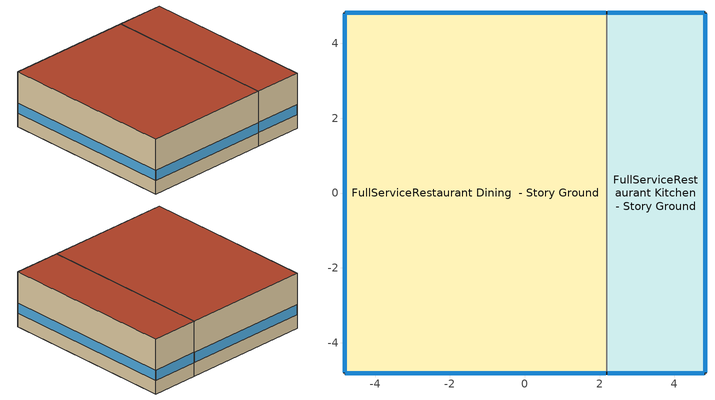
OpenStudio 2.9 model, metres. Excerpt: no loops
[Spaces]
FullServiceRestaurant Dining  - Story Ground
 floor ground: -4.82,-4.82 -4.82,4.82 2.19,4.82 2.19,-4.82 z0
 wall outside: 2.19,4.82 -4.82,4.82 -4.82,-4.82 2.19,-4.82 z0:3.05
 wall to FullServiceRestaurant Kitchen  - Story Ground: 2.19,-4.82 2.19,4.82 z0:3.05
 window: -4.82,4.79 -4.82,-4.79 / 2.16,4.82 -4.79,4.82 / -4.79,-4.82 2.16,-4.82 z0.76:1.31
 roof outside: 2.19,-4.82 2.19,4.82 -4.82,4.82 -4.82,-4.82 z3.05
FullServiceRestaurant Kitchen  - Story Ground
 floor ground: 2.19,-4.82 2.19,4.82 4.82,4.82 4.82,-4.82 z0
 wall outside: 2.19,-4.82 4.82,-4.82 4.82,4.82 2.19,4.82 z0:3.05
 window: 4.79,4.82 2.22,4.82 / 2.22,-4.82 4.79,-4.82 z0.76:1.32; 4.82,-4.79 4.82,4.79 z0.76:1.31
 roof outside: 4.82,-4.82 4.82,4.82 2.19,4.82 2.19,-4.82 z3.05
[Schedule:Day]
Clothing Schedule Summer Clothes: 24, 0, 0.5
FullServiceRestaurant Bldg Occ Sun Day: Yes, 4, 45, 0, 4, 55, 0.00833333, 5, 5, 0.0166667, 5, 15, 0.025, 5, 25, 0.0333333, 5, 35, 0.0416667, 5, 45, 0.05, 5, 55, 0.125, 6, 5, 0.2, 6, 15, 0.275, 6, 25, 0.35, 6, 35, 0.425, 6, 45, 0.5, 7, 15, 0.5, 7, 25, 0.475, 7, 35, 0.45, 7, 45, 0.425, 7, 55, 0.4, 8, 5, 0.375, 8, 15, 0.35, 8, 24, 0.325, 8, 34, 0.3, 8, 44, 0.275, 8, 54, 0.25, 9, 4, 0.225, 9, 14, 0.2, 9, 15, 0.2, 9, 26, 0.2, 9, 36, 0.348485, 9, 46, 0.39697, 9, 56, 0.445455, 10, 6, 0.493939, 10, 7, 0.5, 11, 7, 0.5, 11, 17, 0.466667, 11, 27, 0.433333, 11, 37, 0.4, 11, 47, 0.366667, 11, 57, 0.333333, 12, 7, 0.3, 12, 17, 0.283333, 12, 27, 0.266667, 12, 37, 0.25, 12, 47, 0.233333, 12, 57, 0.216667, 13, 7, 0.2, 13, 17, 0.208333, 13, 27, 0.216667, 13, 37, 0.225, 13, 47, 0.233333, 13, 57, 0.241667, 14, 7, 0.25, 14, 17, 0.266667, 14, 27, 0.283333, 14, 37, 0.3, 14, 47, 0.316667, 14, 57, 0.333333, 15, 7, 0.35, 15, 17, 0.383333, 15, 27, 0.416667, 15, 37, 0.45, 15, 47, 0.483333, 15, 57, 0.516667, 16, 7, 0.55, 16, 17, 0.574242, 16, 27, 0.598485, 16, 37, 0.622727, 16, 47, 0.64697, 16, 48, 0.65, 16, 58, 0.615152, 17, 8, 0.530303, 17, 18, 0.445455, 17, 28, 0.360606, 17, 30, 0.35, 17, 40, 0.325, 17, 50, 0.3, 18, 0, 0.275, 18, 10, 0.25, 18, 20, 0.225, 18, 30, 0.2, 19, 30, 0.2, 19, 40, 0.175, 19, 50, 0.15, 20, 0, 0.125, 20, 10, 0.1, 20, 20, 0.075, 20, 30, 0.05, 20, 40, 0.0416667, 20, 50, 0.0333333, 21, 0, 0.025, 21, 10, 0.0166667, 21, 20, 0.00833333, 21, 30, 0, 24, 0, 0
FullServiceRestaurant Infil Half On Default|WntrDsn|SmrDsn|Sun|Sat Day: 5, 0, 1, 24, 0, 0.5
FullServiceRestaurant Gas Equip Default|Sun Day: Yes, 3, 45, 0.02, 3, 54, 0.025, 4, 4, 0.03, 4, 15, 0.035, 4, 25, 0.04, 4, 35, 0.045, 4, 45, 0.05, 4, 55, 0.0583333, 5, 5, 0.0666667, 5, 15, 0.075, 5, 25, 0.0833333, 5, 35, 0.0916667, 5, 45, 0.1, 5, 55, 0.108333, 6, 5, 0.116667, 6, 15, 0.125, 6, 25, 0.133333, 6, 35, 0.141667, 6, 45, 0.15, 6, 55, 0.158333, 7, 5, 0.166667, 7, 15, 0.175, 7, 25, 0.183333, 7, 35, 0.191667, 7, 45, 0.2, 7, 55, 0.191667, 8, 5, 0.183333, 8, 15, 0.175, 8, 24, 0.166667, 8, 34, 0.158333, 8, 44, 0.15, 8, 45, 0.15, 8, 54, 0.166667, 9, 4, 0.183333, 9, 14, 0.2, 9, 24, 0.216667, 9, 34, 0.233333, 9, 44, 0.25, 9, 45, 0.25, 10, 7, 0.25, 10, 17, 0.241667, 10, 27, 0.233333, 10, 37, 0.225, 10, 47, 0.216667, 10, 57, 0.208333, 11, 7, 0.2, 11, 17, 0.191667, 11, 27, 0.183333, 11, 37, 0.175, 11, 47, 0.166667, 11, 57, 0.158333, 12, 7, 0.15, 12, 17, 0.158333, 12, 27, 0.166667, 12, 37, 0.175, 12, 47, 0.183333, 12, 57, 0.191667, 13, 7, 0.2, 13, 17, 0.216667, 13, 27, 0.233333, 13, 37, 0.25, 13, 47, 0.266667, 13, 57, 0.283333, 14, 7, 0.3, 15, 37, 0.3, 15, 47, 0.255556, 15, 57, 0.211111, 16, 0, 0.2, 16, 30, 0.2, 16, 40, 0.191667, 16, 50, 0.183333, 17, 0, 0.175, 17, 10, 0.166667, 17, 20, 0.158333, 17, 30, 0.15, 17, 40, 0.141667, 17, 50, 0.133333, 18, 0, 0.125, 18, 10, 0.116667, 18, 20, 0.108333, 18, 30, 0.1, 18, 40, 0.0916667, 18, 50, 0.0833333, 19, 0, 0.075, 19, 10, 0.0666667, 19, 20, 0.0583333, 19, 30, 0.05, 19, 40, 0.045, 19, 50, 0.04, 20, 0, 0.035, 20, 10, 0.03, 20, 20, 0.025, 20, 30, 0.02, 24, 0, 0.02
autogen FoodService_Restaurant BLDG_EQUIP_EndUseData 0_day_sch; autogen FoodService_Restaurant BLDG_EQUIP_EndUseData 1_day_sch: Yes, 0, 10, 0.69577, 0, 20, 0.693885, 0, 30, 0.692, 0, 40, 0.695217, 0, 49, 0.698433, 0, 59, 0.70165, 1, 9, 0.704867, 1, 19, 0.708083, 1, 30, 0.7113, 1, 40, 0.710717, 1, 50, 0.710133, 2, 0, 0.70955, 2, 9, 0.708967, 2, 19, 0.708383, 2, 29, 0.7078, 2, 30, 0.7078, 2, 39, 0.704283, 2, 49, 0.700767, 2, 59, 0.69725, 3, 9, 0.693733, 3, 19, 0.690217, 3, 29, 0.6867, 3, 30, 0.6867, 3, 39, 0.680183, 3, 49, 0.673667, 3, 59, 0.66715, 4, 9, 0.660633, 4, 19, 0.654117, 4, 30, 0.6476, 4, 40, 0.638583, 4, 50, 0.629567, 5, 0, 0.62055, 5, 10, 0.611533, 5, 20, 0.602517, 5, 30, 0.5935, 5, 40, 0.582717, 5, 50, 0.571933, 6, 0, 0.56115, 6, 10, 0.550367, 6, 20, 0.539583, 6, 30, 0.5288, 6, 40, 0.518367, 6, 50, 0.507933, 7, 0, 0.4975, 7, 10, 0.487067, 7, 20, 0.476633, 7, 30, 0.4662, 7, 40, 0.4605, 7, 50, 0.4548, 8, 0, 0.4491, 8, 9, 0.4434, 8, 19, 0.4377, 8, 29, 0.432, 8, 30, 0.432, 8, 39, 0.42915, 8, 49, 0.4263, 8, 59, 0.42345, 9, 9, 0.4206, 9, 19, 0.41775, 9, 29, 0.4149, 9, 30, 0.4149, 10, 30, 0.4149, 10, 39, 0.416517, 10, 49, 0.418133, 10, 59, 0.41975, 11, 9, 0.421367, 11, 19, 0.422983, 11, 29, 0.4246, 11, 30, 0.4246, 11, 39, 0.43025, 11, 49, 0.4359, 11, 59, 0.44155, 12, 9, 0.4472, 12, 19, 0.45285, 12, 29, 0.4585, 12, 30, 0.4585, 12, 39, 0.463683, 12, 49, 0.468867, 12, 59, 0.47405, 13, 9, 0.479233, 13, 19, 0.484417, 13, 29, 0.4896, 13, 30, 0.4896, 13, 39, 0.494733, 13, 49, 0.499867, 13, 59, 0.505, 14, 9, 0.510133, 14, 19, 0.515267, 14, 29, 0.5204, 14, 30, 0.5204, 14, 39, 0.527383, 14, 49, 0.534367, 14, 59, 0.54135, 15, 9, 0.548333, 15, 19, 0.555317, 15, 29, 0.5623, 15, 30, 0.5623, 15, 39, 0.573617, 15, 49, 0.584933, 15, 59, 0.59625, 16, 9, 0.607567, 16, 19, 0.618883, 16, 30, 0.6302, 16, 40, 0.640967, 16, 50, 0.651733, 17, 0, 0.6625, 17, 10, 0.673267, 17, 20, 0.684033, 17, 30, 0.6948, 17, 40, 0.704567, 17, 50, 0.714333, 18, 0, 0.7241, 18, 10, 0.733867, 18, 20, 0.743633, 18, 30, 0.7534, 18, 40, 0.755117, 18, 50, 0.756833, 19, 0, 0.75855, 19, 10, 0.760267, 19, 20, 0.761983, 19, 30, 0.7637, 19, 40, 0.76335, 19, 50, 0.763, 20, 0, 0.76265, 20, 10, 0.7623, 20, 20, 0.76195, 20, 30, 0.7616, 20, 40, 0.757883, 20, 50, 0.754167, 21, 0, 0.75045, 21, 10, 0.746733, 21, 20, 0.743017, 21, 30, 0.7393, 21, 40, 0.734233, 21, 50, 0.729167, 22, 0, 0.7241, 22, 10, 0.719033, 22, 20, 0.713967, 22, 30, 0.7089, 22, 40, 0.707968, 22, 50, 0.707037, 23, 0, 0.706105, 23, 10, 0.705173, 23, 20, 0.704242, 23, 30, 0.70331, 23, 40, 0.701425, 23, 50, 0.69954, 24, 0, 0.697655
autogen FoodService_Restaurant BLDG_LIGHT_EndUseData 0_day_sch; autogen FoodService_Restaurant BLDG_LIGHT_EndUseData 1_day_sch: Yes, 0, 10, 0.460129, 0, 20, 0.437258, 0, 30, 0.414388, 0, 40, 0.398458, 0, 49, 0.382528, 0, 59, 0.366598, 1, 9, 0.350668, 1, 19, 0.334738, 1, 30, 0.318808, 1, 40, 0.311552, 1, 50, 0.304295, 2, 0, 0.297039, 2, 9, 0.289782, 2, 19, 0.282526, 2, 29, 0.27527, 2, 30, 0.27527, 2, 39, 0.272114, 2, 49, 0.268958, 2, 59, 0.265803, 3, 9, 0.262647, 3, 19, 0.259491, 3, 29, 0.256336, 3, 30, 0.256336, 3, 39, 0.258053, 3, 49, 0.259771, 3, 59, 0.261488, 4, 9, 0.263206, 4, 19, 0.264924, 4, 30, 0.266641, 4, 40, 0.268146, 4, 50, 0.269651, 5, 0, 0.271156, 5, 10, 0.27266, 5, 20, 0.274165, 5, 30, 0.27567, 5, 40, 0.279704, 5, 50, 0.283737, 6, 0, 0.287771, 6, 10, 0.291804, 6, 20, 0.295838, 6, 30, 0.299872, 6, 40, 0.318125, 6, 50, 0.336378, 7, 0, 0.354631, 7, 10, 0.372884, 7, 20, 0.391137, 7, 30, 0.409391, 7, 40, 0.430604, 7, 50, 0.451818, 8, 0, 0.473031, 8, 9, 0.494245, 8, 19, 0.515459, 8, 29, 0.536672, 8, 30, 0.536672, 8, 39, 0.555146, 8, 49, 0.573619, 8, 59, 0.592093, 9, 9, 0.610566, 9, 19, 0.629039, 9, 29, 0.647513, 9, 30, 0.647513, 9, 39, 0.659585, 9, 49, 0.671656, 9, 59, 0.683728, 10, 9, 0.695799, 10, 19, 0.707871, 10, 29, 0.719943, 10, 30, 0.719943, 10, 39, 0.724999, 10, 49, 0.730056, 10, 59, 0.735112, 11, 9, 0.740169, 11, 19, 0.745226, 11, 29, 0.750282, 11, 30, 0.750282, 11, 39, 0.750858, 11, 49, 0.751433, 11, 59, 0.752009, 12, 9, 0.752585, 12, 19, 0.75316, 12, 29, 0.753736, 12, 30, 0.753736, 12, 39, 0.75395, 12, 49, 0.754164, 12, 59, 0.754377, 13, 9, 0.754591, 13, 19, 0.754805, 13, 29, 0.755019, 13, 30, 0.755019, 13, 39, 0.755089, 13, 49, 0.755159, 13, 59, 0.755229, 14, 9, 0.755299, 14, 19, 0.755369, 14, 29, 0.755439, 14, 30, 0.755439, 14, 39, 0.75524, 14, 49, 0.755041, 14, 59, 0.754842, 15, 9, 0.754643, 15, 19, 0.754444, 15, 29, 0.754245, 15, 30, 0.754245, 15, 39, 0.754303, 15, 49, 0.75436, 15, 59, 0.754418, 16, 9, 0.754476, 16, 19, 0.754534, 16, 30, 0.754592, 16, 40, 0.754518, 16, 50, 0.754444, 17, 0, 0.75437, 17, 10, 0.754296, 17, 20, 0.754223, 17, 30, 0.754149, 17, 40, 0.756577, 17, 50, 0.759005, 18, 0, 0.761434, 18, 10, 0.763862, 18, 20, 0.76629, 18, 30, 0.768719, 18, 40, 0.768767, 18, 50, 0.768815, 19, 0, 0.768863, 19, 10, 0.768911, 19, 20, 0.768959, 19, 30, 0.769007, 19, 40, 0.768142, 19, 50, 0.767278, 20, 0, 0.766413, 20, 10, 0.765548, 20, 20, 0.764683, 20, 30, 0.763818, 20, 40, 0.760138, 20, 50, 0.756458, 21, 0, 0.752779, 21, 10, 0.749099, 21, 20, 0.745419, 21, 30, 0.741739, 21, 40, 0.731264, 21, 50, 0.720788, 22, 0, 0.710313, 22, 10, 0.699838, 22, 20, 0.689363, 22, 30, 0.678887, 22, 40, 0.657675, 22, 50, 0.636462, 23, 0, 0.61525, 23, 10, 0.594037, 23, 20, 0.572824, 23, 30, 0.551612, 23, 40, 0.528741, 23, 50, 0.50587, 24, 0, 0.483
autogen FullServiceRestaurant Activity 0_day_sch; autogen FullServiceRestaurant Activity 1_day_sch: Yes, 24, 0, 120
autogen FullServiceRestaurant Gas Equip 1_day_sch: Yes, 0, 10, 0.03, 0, 20, 0.025, 0, 30, 0.02, 4, 30, 0.02, 4, 40, 0.025, 4, 50, 0.03, 5, 0, 0.035, 5, 10, 0.04, 5, 20, 0.045, 5, 30, 0.05, 5, 40, 0.0583333, 5, 50, 0.0666667, 6, 0, 0.075, 6, 10, 0.0833333, 6, 20, 0.0916667, 6, 30, 0.1, 6, 40, 0.108333, 6, 50, 0.116667, 7, 0, 0.125, 7, 10, 0.133333, 7, 20, 0.141667, 7, 30, 0.15, 7, 40, 0.158333, 7, 50, 0.166667, 8, 0, 0.175, 8, 9, 0.183333, 8, 19, 0.191667, 8, 29, 0.2, 8, 30, 0.2, 8, 39, 0.191667, 8, 49, 0.183333, 8, 59, 0.175, 9, 9, 0.166667, 9, 19, 0.158333, 9, 29, 0.15, 9, 30, 0.15, 9, 39, 0.166667, 9, 49, 0.183333, 9, 59, 0.2, 10, 9, 0.216667, 10, 19, 0.233333, 10, 29, 0.25, 10, 30, 0.25, 12, 30, 0.25, 12, 39, 0.241667, 12, 49, 0.233333, 12, 59, 0.225, 13, 9, 0.216667, 13, 19, 0.208333, 13, 29, 0.2, 13, 30, 0.2, 13, 39, 0.191667, 13, 49, 0.183333, 13, 59, 0.175, 14, 9, 0.166667, 14, 19, 0.158333, 14, 29, 0.15, 14, 30, 0.15, 14, 39, 0.158333, 14, 49, 0.166667, 14, 59, 0.175, 15, 9, 0.183333, 15, 19, 0.191667, 15, 29, 0.2, 15, 30, 0.2, 15, 39, 0.216667, 15, 49, 0.233333, 15, 59, 0.25, 16, 9, 0.266667, 16, 19, 0.283333, 16, 30, 0.3, 18, 0, 0.3, 18, 10, 0.291667, 18, 20, 0.283333, 18, 30, 0.275, 18, 40, 0.266667, 18, 50, 0.258333, 19, 0, 0.25, 19, 10, 0.241667, 19, 20, 0.233333, 19, 30, 0.225, 19, 40, 0.216667, 19, 50, 0.208333, 20, 0, 0.2, 20, 30, 0.2, 20, 40, 0.191667, 20, 50, 0.183333, 21, 0, 0.175, 21, 10, 0.166667, 21, 20, 0.158333, 21, 30, 0.15, 21, 40, 0.141667, 21, 50, 0.133333, 22, 0, 0.125, 22, 10, 0.116667, 22, 20, 0.108333, 22, 30, 0.1, 22, 40, 0.0916667, 22, 50, 0.0833333, 23, 0, 0.075, 23, 10, 0.0666667, 23, 20, 0.0583333, 23, 30, 0.05, 23, 40, 0.045, 23, 50, 0.04, 24, 0, 0.035
